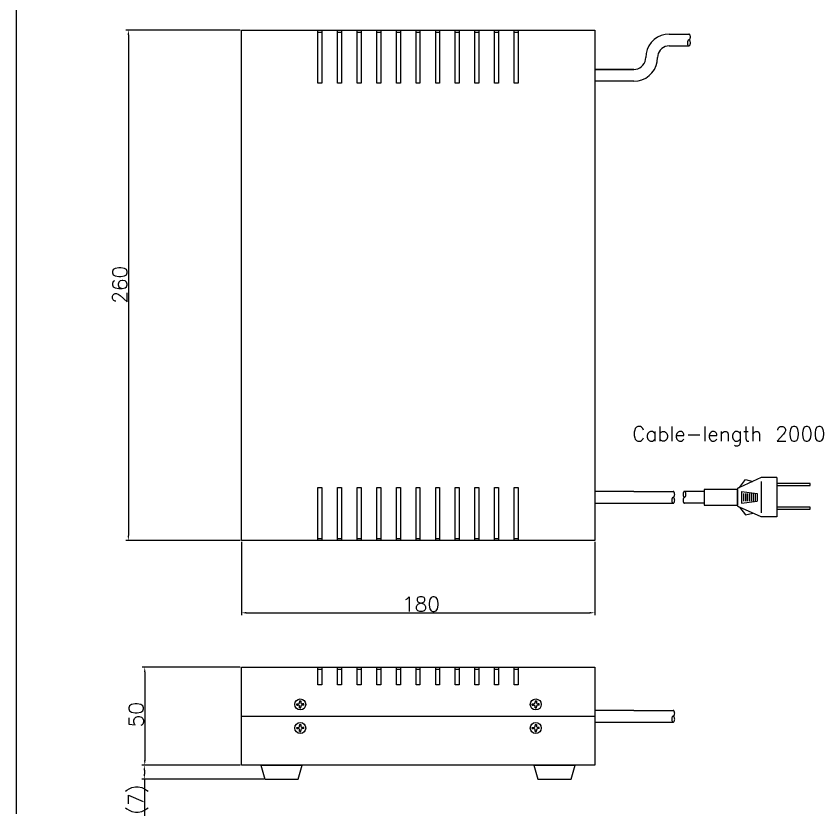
# Model space of a CAD drawing. Extents: x 1586 to 3022, y 243 to 955.
# Drawn here: x 2458.7 to 2870.1, y 243.1 to 650.5 of the extents above; entities that cross this region are included whole.
import ezdxf

# ---------------------------------------------------------------- set-up
doc = ezdxf.new("R2010")
doc.units = 0
doc.layers.get('0').update_dxf_attribs({"linetype": 'CONTINUOUS'})
doc.layers.get('DEFPOINTS').update_dxf_attribs({"linetype": 'CONTINUOUS'})
doc.layers.add('FP-305', color=7, linetype='CONTINUOUS')
doc.styles.get("Standard").update_dxf_attribs({"font": 'txt', "bigfont": 'extfont2.shx'})
doc.dimstyles.get("Standard").update_dxf_attribs({"dimtxt": 2.5, "dimasz": 2.5, "dimexe": 1.25, "dimexo": 0.625, "dimtad": 1, "dimcen": 2.5, "dimazin": 3, "dimtfac": 1, "dimtmove": 0, "dimatfit": 3})

# ---------------------------------------------------------------- blocks, each defined once
blk = doc.blocks.new('*U52')
at = {"color": 0}
blk.add_text('260', height=7.5, rotation=90, dxfattribs=at).set_placement((2515.22, 504))
blk = doc.blocks.new('*D25')
at = {"color": 0}
for p, q in [((2572.77, 643.38), (2514.59, 643.38)), ((2515.84, 640.88), (2515.84, 385.88)), ((2572.77, 383.38), (2514.59, 383.38))]:
    blk.add_line(p, q, dxfattribs=at)
for points in [[(2515.42, 640.88), (2516.26, 640.88), (2515.84, 643.38)], [(2515.42, 385.88), (2516.26, 385.88), (2515.84, 383.38)]]:
    blk.add_solid(points, dxfattribs=at)
at = {"layer": 'DEFPOINTS', "color": 0}
for p in [(2573.39, 643.38), (2515.84, 383.38), (2573.39, 383.38)]:
    blk.add_point(p, dxfattribs=at)
at = {"layer": 'FP-305'}
blk.add_blockref('*U52', (0, 0), dxfattribs=at)
blk = doc.blocks.new('*U53')
at = {"color": 0}
blk.add_text('180', height=7.5, dxfattribs=at).set_placement((2655.27, 347.16))
blk = doc.blocks.new('*D26')
at = {"color": 0}
for p, q in [((2573.39, 382.75), (2573.39, 345.28)), ((2753.39, 382.75), (2753.39, 345.28)), ((2575.89, 346.53), (2750.89, 346.53))]:
    blk.add_line(p, q, dxfattribs=at)
for points in [[(2575.89, 346.95), (2575.89, 346.12), (2573.39, 346.53)], [(2750.89, 346.95), (2750.89, 346.12), (2753.39, 346.53)]]:
    blk.add_solid(points, dxfattribs=at)
at = {"layer": 'DEFPOINTS', "color": 0}
for p in [(2573.39, 383.38), (2753.39, 383.38), (2753.39, 346.53)]:
    blk.add_point(p, dxfattribs=at)
at = {"layer": 'FP-305'}
blk.add_blockref('*U53', (0, 0), dxfattribs=at)
blk = doc.blocks.new('*U50')
at = {"color": 0}
blk.add_text('50', height=7.5, rotation=90, dxfattribs=at).set_placement((2523.56, 288.22))
blk = doc.blocks.new('*D27')
at = {"color": 0}
for p, q in [((2572.77, 318.84), (2522.93, 318.84)), ((2524.18, 316.34), (2524.18, 271.34)), ((2572.77, 268.84), (2522.93, 268.84))]:
    blk.add_line(p, q, dxfattribs=at)
for points in [[(2523.77, 316.34), (2524.6, 316.34), (2524.18, 318.84)], [(2523.77, 271.34), (2524.6, 271.34), (2524.18, 268.84)]]:
    blk.add_solid(points, dxfattribs=at)
at = {"layer": 'DEFPOINTS', "color": 0}
for p in [(2573.39, 318.84), (2524.18, 268.84), (2573.39, 268.84)]:
    blk.add_point(p, dxfattribs=at)
at = {"layer": 'FP-305'}
blk.add_blockref('*U50', (0, 0), dxfattribs=at)
blk = doc.blocks.new('*U51')
at = {"color": 0}
blk.add_text('(7)', height=7.5, rotation=90, dxfattribs=at).set_placement((2523.35, 243.72))
blk = doc.blocks.new('*D28')
at = {"color": 0}
for p, q in [((2572.77, 268.84), (2522.73, 268.84)), ((2523.98, 266.34), (2523.98, 264.34)), ((2584.77, 261.84), (2522.73, 261.84)), ((2523.98, 261.84), (2523.98, 243.09))]:
    blk.add_line(p, q, dxfattribs=at)
for points in [[(2523.56, 266.34), (2524.39, 266.34), (2523.98, 268.84)], [(2523.56, 264.34), (2524.39, 264.34), (2523.98, 261.84)]]:
    blk.add_solid(points, dxfattribs=at)
at = {"layer": 'DEFPOINTS', "color": 0}
for p in [(2573.39, 268.84), (2523.98, 261.84), (2585.39, 261.84)]:
    blk.add_point(p, dxfattribs=at)
at = {"layer": 'FP-305'}
blk.add_blockref('*U51', (0, 0), dxfattribs=at)
blk = doc.blocks.new('*U48')
blk.add_text('Cable-length 2000', height=7.5).set_placement((2772.48, 433.93))
blk = doc.blocks.new('A$C52324494')
at = {"layer": 'FP-305'}
for p, q in [((0, 260), (180, 260)), ((0, 0), (0, 260)), ((39, 260), (41, 260)), ((39, 233), (39, 260)), ((41, 260), (41, 233)), ((49, 260), (51, 260)), ((49, 233), (49, 260)), ((51, 260), (51, 233)), ((59, 260), (61, 260)), ((59, 233), (59, 260)), ((61, 260), (61, 233)), ((69, 260), (71, 260)), ((69, 233), (69, 260)), ((71, 260), (71, 233)), ((79, 260), (81, 260)), ((79, 233), (79, 260)), ((81, 260), (81, 233)), ((89, 260), (91, 260)), ((89, 233), (89, 260)), ((91, 260), (91, 233)), ((99, 260), (101, 260)), ((99, 233), (99, 260)), ((101, 260), (101, 233)), ((109, 260), (111, 260)), ((109, 233), (109, 260)), ((111, 260), (111, 233)), ((119, 260), (121, 260)), ((119, 233), (119, 260)), ((121, 260), (121, 233)), ((129, 260), (131, 260)), ((129, 233), (129, 260)), ((131, 260), (131, 233)), ((139, 260), (141, 260)), ((139, 233), (139, 260)), ((141, 260), (141, 233)), ((180, 260), (180, 0)), ((39, 259), (41, 259)), ((49, 259), (51, 259)), ((59, 259), (61, 259)), ((69, 259), (71, 259)), ((79, 259), (81, 259)), ((89, 259), (91, 259)), ((99, 259), (101, 259)), ((109, 259), (111, 259)), ((119, 259), (121, 259)), ((129, 259), (131, 259)), ((139, 259), (141, 259)), ((218, 258), (228, 258)), ((218, 252), (228, 252)), ((200, 240), (180, 240)), ((180, 240), (200, 240)), ((41, 233), (39, 233)), ((51, 233), (49, 233)), ((61, 233), (59, 233)), ((71, 233), (69, 233)), ((81, 233), (79, 233)), ((91, 233), (89, 233)), ((101, 233), (99, 233)), ((111, 233), (109, 233)), ((121, 233), (119, 233)), ((131, 233), (129, 233)), ((141, 233), (139, 233)), ((200, 234), (180, 234)), ((264.75, 32), (253.75, 27)), ((253.75, 27), (256.75, 31)), ((256.75, 31), (260.49, 30.06)), ((272.75, 32), (264.75, 32)), ((264.75, 30), (264.75, 14)), ((272.75, 32), (272.75, 12)), ((289.75, 29), (272.75, 29)), ((272.75, 29), (272.75, 28)), ((289.75, 28), (289.75, 29)), ((39, 27), (41, 27)), ((39, 0), (39, 27)), ((41, 27), (41, 0)), ((49, 27), (51, 27)), ((49, 0), (49, 27)), ((51, 27), (51, 0)), ((59, 27), (61, 27)), ((59, 0), (59, 27)), ((61, 27), (61, 0)), ((69, 27), (71, 27)), ((69, 0), (69, 27)), ((71, 27), (71, 0)), ((79, 27), (81, 27)), ((79, 0), (79, 27)), ((81, 27), (81, 0)), ((89, 27), (91, 27)), ((89, 0), (89, 27)), ((91, 27), (91, 0)), ((99, 27), (101, 27)), ((99, 0), (99, 27)), ((101, 27), (101, 0)), ((109, 27), (111, 27)), ((109, 0), (109, 27)), ((111, 27), (111, 0)), ((119, 27), (121, 27)), ((119, 0), (119, 27)), ((121, 27), (121, 0)), ((129, 27), (131, 27)), ((129, 0), (129, 27)), ((131, 27), (131, 0)), ((139, 27), (141, 27)), ((139, 0), (139, 27)), ((141, 27), (141, 0)), ((200, 25), (180, 25)), ((200, 25), (220, 25)), ((235.75, 25), (225.75, 25)), ((252.75, 26), (235.75, 26)), ((235.75, 26), (235.75, 18)), ((252.75, 26), (252.75, 18)), ((252.75, 18), (252.75, 26)), ((254.75, 25), (254.75, 19)), ((254.75, 25), (262.75, 24)), ((272.75, 28), (289.75, 28)), ((255.75, 24), (255.75, 20)), ((256.75, 24), (256.75, 20)), ((257.75, 24), (257.75, 20)), ((258.75, 24), (258.75, 20)), ((259.75, 24), (259.75, 20)), ((260.75, 24), (260.75, 20)), ((261.75, 24), (261.75, 20)), ((262.75, 24), (262.75, 20)), ((180, 19), (202, 19)), ((200, 19), (220, 19)), ((235.75, 19), (225.75, 19)), ((235.75, 18), (252.75, 18)), ((264.75, 12), (253.75, 17)), ((253.75, 17), (256.75, 13)), ((254.75, 19), (262.75, 20)), ((289.75, 17), (272.75, 17)), ((272.75, 17), (272.75, 16)), ((289.75, 16), (289.75, 17)), ((256.75, 13), (260.5, 13.93)), ((272.75, 16), (289.75, 16)), ((272.75, 12), (264.75, 12)), ((180, 0), (0, 0)), ((39, 1), (41, 1)), ((41, 0), (39, 0)), ((49, 1), (51, 1)), ((51, 0), (49, 0)), ((59, 1), (61, 1)), ((61, 0), (59, 0)), ((69, 1), (71, 1)), ((71, 0), (69, 0)), ((79, 1), (81, 1)), ((81, 0), (79, 0)), ((89, 1), (91, 1)), ((91, 0), (89, 0)), ((99, 1), (101, 1)), ((101, 0), (99, 0)), ((109, 1), (111, 1)), ((111, 0), (109, 0)), ((119, 1), (121, 1)), ((121, 0), (119, 0)), ((129, 1), (131, 1)), ((131, 0), (129, 0)), ((139, 1), (141, 1)), ((141, 0), (139, 0))]:
    blk.add_line(p, q, dxfattribs=at)
for points in [[(218, 258), (215.92, 257.82), (213.9, 257.28), (212, 256.39), (210.29, 255.19), (208.81, 253.71), (207.61, 252), (206.72, 250.1), (206.18, 248.08), (206, 246)], [(228, 255), (228.13, 255.02), (228.26, 255.09), (228.38, 255.2), (228.48, 255.35), (228.57, 255.54), (228.65, 255.75), (228.7, 255.99), (228.74, 256.24), (228.75, 256.5), (228.74, 256.76), (228.7, 257.01), (228.65, 257.25), (228.57, 257.46), (228.48, 257.65), (228.38, 257.8), (228.26, 257.91), (228.13, 257.98), (228, 258)], [(218, 252), (216.96, 251.91), (215.95, 251.64), (215, 251.2), (214.14, 250.6), (213.4, 249.86), (212.8, 249), (212.36, 248.05), (212.09, 247.04), (212, 246)], [(228.75, 253.5), (228.74, 253.76), (228.7, 254.01), (228.65, 254.25), (228.57, 254.46), (228.48, 254.65), (228.38, 254.8), (228.26, 254.91), (228.13, 254.98), (228, 255), (227.87, 254.98), (227.74, 254.91), (227.63, 254.8), (227.52, 254.65), (227.43, 254.46), (227.35, 254.25), (227.3, 254.01), (227.26, 253.76), (227.25, 253.5), (227.26, 253.24), (227.3, 252.99), (227.35, 252.75), (227.43, 252.54), (227.52, 252.35), (227.63, 252.2), (227.74, 252.09), (227.87, 252.02), (228, 252), (228.13, 252.02), (228.26, 252.09), (228.38, 252.2), (228.48, 252.35), (228.57, 252.54), (228.65, 252.75), (228.7, 252.99), (228.74, 253.24), (228.75, 253.5)], [(200, 240), (201.04, 240.09), (202.05, 240.36), (203, 240.8), (203.86, 241.4), (204.6, 242.14), (205.2, 243), (205.64, 243.95), (205.91, 244.96), (206, 246)], [(200, 234), (202.08, 234.18), (204.1, 234.72), (206, 235.61), (207.71, 236.81), (209.19, 238.29), (210.39, 240), (211.28, 241.9), (211.82, 243.92), (212, 246)], [(220, 22), (220.13, 22.02), (220.26, 22.09), (220.38, 22.2), (220.48, 22.35), (220.57, 22.54), (220.65, 22.75), (220.7, 22.99), (220.74, 23.24), (220.75, 23.5), (220.74, 23.76), (220.7, 24.01), (220.65, 24.25), (220.57, 24.46), (220.48, 24.65), (220.38, 24.8), (220.26, 24.91), (220.13, 24.98), (220, 25)], [(225, 23.5), (225.01, 23.24), (225.05, 22.99), (225.1, 22.75), (225.18, 22.54), (225.27, 22.35), (225.38, 22.2), (225.49, 22.09), (225.62, 22.02), (225.75, 22), (225.88, 22.02), (226.01, 22.09), (226.13, 22.2), (226.23, 22.35), (226.32, 22.54), (226.4, 22.75), (226.45, 22.99), (226.49, 23.24), (226.5, 23.5), (226.49, 23.76), (226.45, 24.01), (226.4, 24.25), (226.32, 24.46), (226.23, 24.65), (226.13, 24.8), (226.01, 24.91), (225.88, 24.98), (225.75, 25), (225.62, 24.98), (225.49, 24.91), (225.38, 24.8), (225.27, 24.65), (225.18, 24.46), (225.1, 24.25), (225.05, 24.01), (225.01, 23.76), (225, 23.5)], [(252.75, 26), (252.77, 26.17), (252.81, 26.34), (252.88, 26.5), (252.98, 26.64), (253.11, 26.77), (253.25, 26.87), (253.41, 26.94), (253.58, 26.98), (253.75, 27)], [(220.75, 20.5), (220.74, 20.76), (220.7, 21.01), (220.65, 21.25), (220.57, 21.46), (220.48, 21.65), (220.38, 21.8), (220.26, 21.91), (220.13, 21.98), (220, 22), (219.87, 21.98), (219.74, 21.91), (219.63, 21.8), (219.52, 21.65), (219.43, 21.46), (219.35, 21.25), (219.3, 21.01), (219.26, 20.76), (219.25, 20.5), (219.26, 20.24), (219.3, 19.99), (219.35, 19.75), (219.43, 19.54), (219.52, 19.35), (219.63, 19.2), (219.74, 19.09), (219.87, 19.02), (220, 19), (220.13, 19.02), (220.26, 19.09), (220.38, 19.2), (220.48, 19.35), (220.57, 19.54), (220.65, 19.75), (220.7, 19.99), (220.74, 20.24), (220.75, 20.5)], [(225.75, 22), (225.62, 21.98), (225.49, 21.91), (225.38, 21.8), (225.27, 21.65), (225.18, 21.46), (225.1, 21.25), (225.05, 21.01), (225.01, 20.76), (225, 20.5), (225.01, 20.24), (225.05, 19.99), (225.1, 19.75), (225.18, 19.54), (225.27, 19.35), (225.38, 19.2), (225.49, 19.09), (225.62, 19.02), (225.75, 19)], [(253.75, 17), (253.58, 17.02), (253.41, 17.06), (253.25, 17.13), (253.11, 17.23), (252.98, 17.36), (252.88, 17.5), (252.81, 17.66), (252.77, 17.83), (252.75, 18)]]:
    blk.add_lwpolyline(points, dxfattribs=at)
blk = doc.blocks.new('A$C333D4D34')
at = {"layer": 'FP-305'}
for p, q in [((0, 57), (180, 57)), ((0, 7), (0, 57)), ((39, 57), (41, 57)), ((39, 48), (39, 57)), ((39, 56), (41, 56)), ((41, 57), (41, 48)), ((49, 57), (51, 57)), ((49, 48), (49, 57)), ((49, 56), (51, 56)), ((51, 57), (51, 48)), ((59, 57), (61, 57)), ((59, 48), (59, 57)), ((59, 56), (61, 56)), ((61, 57), (61, 48)), ((69, 57), (71, 57)), ((69, 48), (69, 57)), ((69, 56), (71, 56)), ((71, 57), (71, 48)), ((79, 57), (81, 57)), ((79, 48), (79, 57)), ((79, 56), (81, 56)), ((81, 57), (81, 48)), ((89, 57), (91, 57)), ((89, 48), (89, 57)), ((89, 56), (91, 56)), ((91, 57), (91, 48)), ((99, 57), (101, 57)), ((99, 48), (99, 57)), ((99, 56), (101, 56)), ((101, 57), (101, 48)), ((109, 57), (111, 57)), ((109, 48), (109, 57)), ((109, 56), (111, 56)), ((111, 57), (111, 48)), ((119, 57), (121, 57)), ((119, 48), (119, 57)), ((119, 56), (121, 56)), ((121, 57), (121, 48)), ((129, 57), (131, 57)), ((129, 48), (129, 57)), ((129, 56), (131, 56)), ((131, 57), (131, 48)), ((139, 57), (141, 57)), ((139, 48), (139, 57)), ((139, 56), (141, 56)), ((141, 57), (141, 48)), ((180, 57), (180, 7)), ((41, 48), (39, 48)), ((51, 48), (49, 48)), ((61, 48), (59, 48)), ((71, 48), (69, 48)), ((81, 48), (79, 48)), ((91, 48), (89, 48)), ((101, 48), (99, 48)), ((111, 48), (109, 48)), ((121, 48), (119, 48)), ((131, 48), (129, 48)), ((141, 48), (139, 48)), ((28.2, 37.7), (28.2, 38.3)), ((28.2, 38.3), (28.8, 38.3)), ((28.2, 37.7), (28.8, 37.7)), ((29.7, 39.8), (30.3, 39.8)), ((29.7, 39.8), (29.7, 39.2)), ((30.3, 39.8), (30.3, 39.2)), ((31.8, 38.3), (31.2, 38.3)), ((31.8, 37.7), (31.2, 37.7)), ((31.8, 37.7), (31.2, 37.7)), ((31.8, 37.7), (31.8, 38.3)), ((148.2, 37.7), (148.2, 38.3)), ((148.2, 38.3), (148.8, 38.3)), ((148.2, 37.7), (148.8, 37.7)), ((149.7, 39.8), (150.3, 39.8)), ((149.7, 39.8), (149.7, 39.2)), ((150.3, 39.8), (150.3, 39.2)), ((151.8, 38.3), (151.2, 38.3)), ((151.8, 37.7), (151.2, 37.7)), ((151.8, 37.7), (151.2, 37.7)), ((151.8, 37.7), (151.8, 38.3)), ((29.7, 36.2), (29.7, 36.8)), ((29.7, 36.2), (30.3, 36.2)), ((30.3, 36.2), (30.3, 36.8)), ((149.7, 36.2), (149.7, 36.8)), ((149.7, 36.2), (150.3, 36.2)), ((150.3, 36.2), (150.3, 36.8)), ((200, 35), (180, 35)), ((200, 35), (220, 35)), ((0, 32), (180, 32)), ((180, 29), (202, 29)), ((200, 29), (220, 29)), ((28.2, 25.7), (28.2, 26.3)), ((28.2, 26.3), (28.8, 26.3)), ((28.2, 25.7), (28.8, 25.7)), ((29.7, 27.8), (30.3, 27.8)), ((29.7, 27.8), (29.7, 27.2)), ((29.7, 24.2), (29.7, 24.8)), ((30.3, 27.8), (30.3, 27.2)), ((30.3, 24.2), (30.3, 24.8)), ((31.8, 26.3), (31.2, 26.3)), ((31.8, 25.7), (31.2, 25.7)), ((31.8, 25.7), (31.2, 25.7)), ((31.8, 25.7), (31.8, 26.3)), ((148.2, 25.7), (148.2, 26.3)), ((148.2, 26.3), (148.8, 26.3)), ((148.2, 25.7), (148.8, 25.7)), ((149.7, 27.8), (150.3, 27.8)), ((149.7, 27.8), (149.7, 27.2)), ((149.7, 24.2), (149.7, 24.8)), ((150.3, 27.8), (150.3, 27.2)), ((150.3, 24.2), (150.3, 24.8)), ((151.8, 26.3), (151.2, 26.3)), ((151.8, 25.7), (151.2, 25.7)), ((151.8, 25.7), (151.2, 25.7)), ((151.8, 25.7), (151.8, 26.3)), ((29.7, 24.2), (30.3, 24.2)), ((149.7, 24.2), (150.3, 24.2)), ((180, 7), (0, 7)), ((10, 7), (31, 7)), ((10, 7), (12, 0)), ((29, 0), (31, 7)), ((149, 7), (170, 7)), ((149, 7), (151, 0)), ((168, 0), (170, 7)), ((12, 0), (29, 0)), ((151, 0), (168, 0))]:
    blk.add_line(p, q, dxfattribs=at)
for points in [[(220, 32), (220.13, 32.02), (220.26, 32.09), (220.38, 32.2), (220.48, 32.35), (220.57, 32.54), (220.65, 32.75), (220.7, 32.99), (220.74, 33.24), (220.75, 33.5), (220.74, 33.76), (220.7, 34.01), (220.65, 34.25), (220.57, 34.46), (220.48, 34.65), (220.38, 34.8), (220.26, 34.91), (220.13, 34.98), (220, 35)], [(220.75, 30.5), (220.74, 30.76), (220.7, 31.01), (220.65, 31.25), (220.57, 31.46), (220.48, 31.65), (220.38, 31.8), (220.26, 31.91), (220.13, 31.98), (220, 32), (219.87, 31.98), (219.74, 31.91), (219.63, 31.8), (219.52, 31.65), (219.43, 31.46), (219.35, 31.25), (219.3, 31.01), (219.26, 30.76), (219.25, 30.5), (219.26, 30.24), (219.3, 29.99), (219.35, 29.75), (219.43, 29.54), (219.52, 29.35), (219.63, 29.2), (219.74, 29.09), (219.87, 29.02), (220, 29), (220.13, 29.02), (220.26, 29.09), (220.38, 29.2), (220.48, 29.35), (220.57, 29.54), (220.65, 29.75), (220.7, 29.99), (220.74, 30.24), (220.75, 30.5)]]:
    blk.add_lwpolyline(points, dxfattribs=at)
for centre in [(30, 38), (150, 38), (30, 26), (150, 26)]:
    blk.add_circle(centre, 2.8, dxfattribs=at)
for centre, start, end in [((28.9, 39.1), 262, 0), ((28.9, 36.9), 0, 98), ((28.9, 39.1), 0, 8), ((31.1, 39.1), 172, 278), ((31.1, 36.9), 82, 188), ((148.9, 39.1), 262, 0), ((148.9, 36.9), 0, 98), ((148.9, 39.1), 0, 8), ((151.1, 39.1), 172, 278), ((151.1, 36.9), 82, 188), ((28.9, 36.9), 352, 0), ((148.9, 36.9), 352, 0), ((28.9, 27.1), 262, 0), ((28.9, 24.9), 0, 98), ((28.9, 27.1), 0, 8), ((28.9, 24.9), 352, 0), ((31.1, 27.1), 172, 278), ((31.1, 24.9), 82, 188), ((148.9, 27.1), 262, 0), ((148.9, 24.9), 0, 98), ((148.9, 27.1), 0, 8), ((148.9, 24.9), 352, 0), ((151.1, 27.1), 172, 278), ((151.1, 24.9), 82, 188)]:
    blk.add_arc(centre, 0.8, start, end, dxfattribs=at)

msp = doc.modelspace()

# ---------------------------------------------------------------- linework, layer by layer
msp.add_line((2458.667, 955.091), (2458.667, 244.046))

# ---------------------------------------------------------------- block references
at = {"layer": 'FP-305'}
for name, p in [('A$C52324494', (2573.39, 383.378)), ('*U48', (0, 0)), ('A$C333D4D34', (2573.39, 261.841))]:
    msp.add_blockref(name, p, dxfattribs=at)

# ---------------------------------------------------------------- dimensions: what is measured, and where the dimension line sits
for base, p1, p2, picture, middle in [((2515.841, 383.378), (2573.39, 643.378), (2573.39, 383.378), '*D25', (2511.466, 513.378)), ((2524.185, 268.841), (2573.39, 318.841), (2573.39, 268.841), '*D27', (2519.81, 293.841))]:
    dim = msp.add_linear_dim(base=base, p1=p1, p2=p2, angle=90, dimstyle='Standard', override={"dimtxt": 7.5, "dimtfill": 1})
    dim.commit()
    dim.dimension.update_dxf_attribs({"geometry": picture, "text_midpoint": middle})
dim = msp.add_linear_dim(base=(2753.39, 346.533), p1=(2573.39, 383.378), p2=(2753.39, 383.378), dimstyle='Standard', override={"dimtxt": 7.5, "dimtfill": 1})
dim.commit()
dim.dimension.update_dxf_attribs({"geometry": '*D26', "text_midpoint": (2663.39, 350.908)})
dim = msp.add_linear_dim(base=(2523.976, 261.841), p1=(2573.39, 268.841), p2=(2585.39, 261.841), angle=90, text='(7)', dimstyle='Standard', override={"dimtxt": 7.5, "dimtfill": 1})
dim.commit()
dim.dimension.update_dxf_attribs({"geometry": '*D28', "text_midpoint": (2519.601, 251.216)})

doc.saveas('drawing.dxf')
